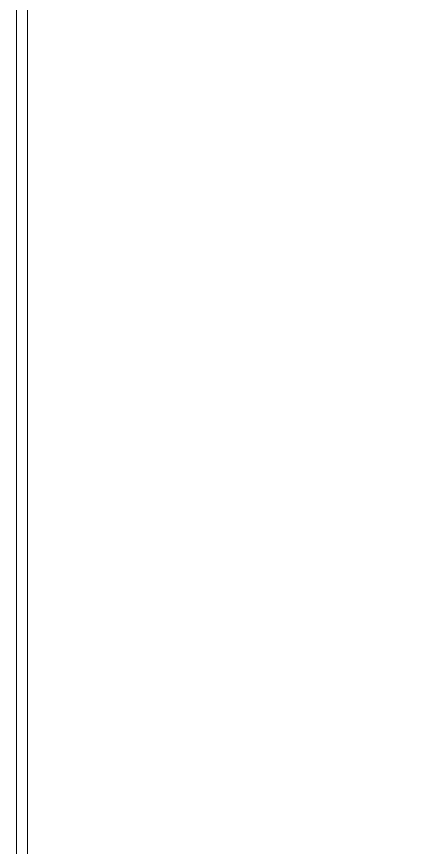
# Model space of a CAD drawing. Header units: inches. Extents: x 46946 to 48441, y 40324 to 42003.
# Drawn here: x 48216.88 to 48240.23, y 40510.46 to 40557.72 of the extents above; entities that cross this region are included whole.
import ezdxf

# ---------------------------------------------------------------- set-up
doc = ezdxf.new("R2010")
doc.units = ezdxf.units.IN
doc.header["$MEASUREMENT"] = 0
for name, color, linetype, lineweight in [('8_ TYPICAL FLOOR PLAN__6th _ 10th__dwg _3_', 8, 'Continuous', 9), ('A-WALL', 113, 'Continuous', 9), ('A-WALL-PATT', 111, 'Continuous', 13), ('I-WALL', 2, 'Continuous', 9), ('THIN', 7, 'Continuous', 9)]:
    doc.layers.add(name, color=color, linetype=linetype, lineweight=lineweight)

# ---------------------------------------------------------------- blocks, each defined once
blk = doc.blocks.new('8_ TYPICAL FLOOR PLAN__6th _ 10th__dwg _3_-696755-Level 06 - Furniture')
at = {"layer": 'THIN'}
blk.add_arc((15199.025, -29838.694), 2598.425, 292.204242, 297.035692, dxfattribs=at)

msp = doc.modelspace()

# ---------------------------------------------------------------- hatches: boundary and pattern name
at = {"layer": 'A-WALL-PATT', "lineweight": 9}
h = msp.add_hatch(dxfattribs=at)
h.set_pattern_fill('FP_1', color=256, style=0, pattern_type=2)
h.set_pattern_definition([(0, (0, 0), (30.72, 7.68), [1.267, -21.773, 1.267, -21.773, -122.88]), (0, (0, 0), (30.72, 7.68), [-46.08, 1.267, -44.813, 1.267, -21.773, -53.76]), (0, (0, 0), (30.72, 7.68), [-115.2, 1.267, -14.093, 1.267, -37.133]), (120, (11.52, 3.84), (-22.0110751, 22.7643004), [1.267, -21.773, 1.267, -21.773, -122.88]), (120, (11.52, 3.84), (-22.0110751, 22.7643004), [-46.08, 1.267, -44.813, 1.267, -21.773, -53.76]), (120, (11.52, 3.84), (-22.0110751, 22.7643004), [-115.2, 1.267, -14.093, 1.267, -37.133]), (240, (15.36, 19.2), (-8.7089249, -30.4443004), [1.267, -21.773, 1.267, -21.773, -122.88]), (240, (15.36, 19.2), (-8.7089249, -30.4443004), [-46.08, 1.267, -44.813, 1.267, -21.773, -53.76]), (240, (15.36, 19.2), (-8.7089249, -30.4443004), [-115.2, 1.267, -14.093, 1.267, -37.133])])
h.paths.add_polyline_path([(48217.509, 40482.747), (48217.509, 40483.237), (48216.884, 40482.976), (48216.884, 40482.747)])
h.paths.add_polyline_path([(48216.884, 40484.06), (48217.509, 40484.321), (48217.509, 40631.874), (48216.884, 40631.874), (48216.884, 40496.024)])
h.paths.add_polyline_path([(48217.509, 40729.249), (48217.509, 40731.561), (48216.884, 40731.561), (48216.884, 40729.249)])

# ---------------------------------------------------------------- linework, layer by layer
at = {"layer": 'A-WALL', "lineweight": 13}
msp.add_line((48216.884, 40482.747), (48216.884, 40631.874), dxfattribs=at)
at = {"layer": 'I-WALL', "lineweight": 13}
msp.add_line((48217.509, 40482.747), (48217.509, 40631.874), dxfattribs=at)

# ---------------------------------------------------------------- block references
at = {"layer": '8_ TYPICAL FLOOR PLAN__6th _ 10th__dwg _3_', "color": 7}
msp.add_blockref('8_ TYPICAL FLOOR PLAN__6th _ 10th__dwg _3_-696755-Level 06 - Furniture', (32036.537, 72735.541), dxfattribs=at)

doc.saveas('drawing.dxf')
